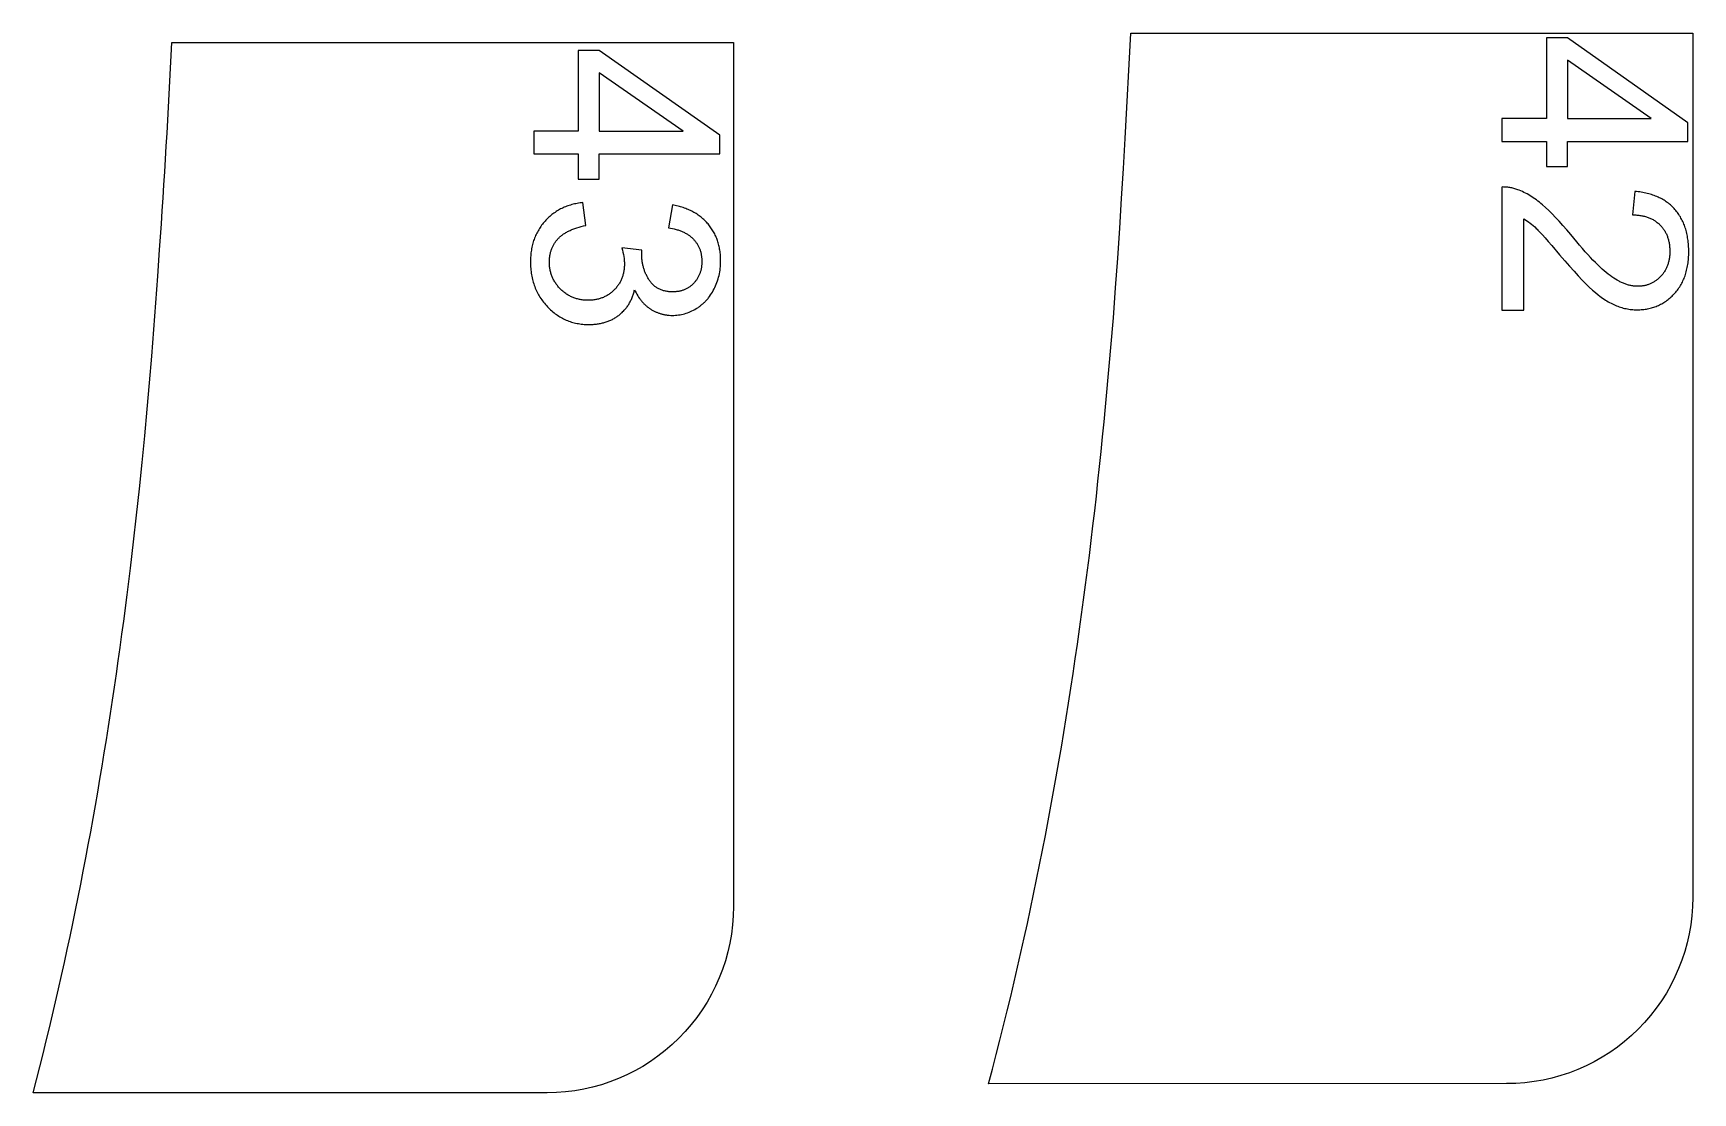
# Model space of a CAD drawing. Extents: x -16189 to 5251, y 3521 to 4024.
# Drawn here: x -8030 to -7584.4, y 3521.1 to 3805.6 of the extents above; entities that cross this region are included whole.
import ezdxf

# ---------------------------------------------------------------- set-up
doc = ezdxf.new("R2010")
doc.units = 0
doc.layers.add('LAYER_03', color=7, linetype='CONTINUOUS')

msp = doc.modelspace()

# ---------------------------------------------------------------- linework, layer by layer
at = {"layer": 'LAYER_03'}
for points in [[(-7634.42, 3523.57), (-7773.5, 3523.56), (-7772.47, 3527.46), (-7771.45, 3531.37), (-7770.45, 3535.27), (-7769.46, 3539.18), (-7768.5, 3543.09), (-7767.55, 3547.01), (-7766.62, 3550.92), (-7765.71, 3554.84), (-7764.81, 3558.76), (-7763.93, 3562.68), (-7763.07, 3566.61), (-7762.22, 3570.54), (-7761.39, 3574.47), (-7760.58, 3578.4), (-7759.78, 3582.33), (-7759, 3586.27), (-7758.23, 3590.21), (-7757.48, 3594.15), (-7756.75, 3598.09), (-7756.03, 3602.03), (-7755.32, 3605.98), (-7754.63, 3609.93), (-7753.95, 3613.88), (-7753.29, 3617.83), (-7752.65, 3621.78), (-7752.01, 3625.74), (-7751.39, 3629.7), (-7750.79, 3633.66), (-7750.2, 3637.62), (-7749.62, 3641.58), (-7749.06, 3645.55), (-7748.5, 3649.52), (-7747.97, 3653.48), (-7747.44, 3657.45), (-7746.93, 3661.43), (-7746.43, 3665.4), (-7745.94, 3669.38), (-7745.46, 3673.35), (-7745, 3677.33), (-7744.55, 3681.31), (-7744.11, 3685.3), (-7743.68, 3689.28), (-7743.26, 3693.26), (-7742.86, 3697.25), (-7742.46, 3701.24), (-7742.08, 3705.23), (-7741.71, 3709.22), (-7741.34, 3713.21), (-7740.99, 3717.21), (-7740.65, 3721.2), (-7739.99, 3729.2), (-7739.38, 3737.2), (-7738.8, 3745.2), (-7738.26, 3753.21), (-7737.76, 3761.23), (-7737.28, 3769.24), (-7736.85, 3777.27), (-7735.29, 3805.56), (-7584.45, 3805.58), (-7584.43, 3573.58, -0.414214)], [(-7891.98, 3521.11), (-8029.97, 3521.11), (-8029.07, 3524.6), (-8028.18, 3528.09), (-8027.31, 3531.58), (-8026.45, 3535.08), (-8025.61, 3538.57), (-8024.78, 3542.07), (-8023.96, 3545.57), (-8023.16, 3549.07), (-8022.37, 3552.57), (-8021.59, 3556.08), (-8020.83, 3559.59), (-8020.08, 3563.09), (-8019.34, 3566.6), (-8018.62, 3570.11), (-8017.91, 3573.63), (-8017.21, 3577.14), (-8016.52, 3580.66), (-8015.85, 3584.17), (-8015.18, 3587.69), (-8014.53, 3591.21), (-8013.89, 3594.74), (-8013.27, 3598.26), (-8012.65, 3601.79), (-8012.05, 3605.31), (-8011.46, 3608.84), (-8010.88, 3612.37), (-8010.31, 3615.9), (-8009.75, 3619.44), (-8009.2, 3622.97), (-8008.66, 3626.51), (-8008.14, 3630.04), (-8007.62, 3633.58), (-8007.12, 3637.12), (-8006.62, 3640.66), (-8006.14, 3644.21), (-8005.66, 3647.75), (-8004.75, 3654.84), (-8003.87, 3661.94), (-8003.03, 3669.04), (-8002.22, 3676.15), (-8001.45, 3683.26), (-8000.72, 3690.37), (-8000.03, 3697.49), (-7999.36, 3704.62), (-7998.73, 3711.75), (-7998.13, 3718.88), (-7997.56, 3726.02), (-7997.02, 3733.16), (-7996.51, 3740.31), (-7996.03, 3747.45, 0.004551), (-7992.71, 3803.11), (-7841.98, 3803.11), (-7841.98, 3571.11, -0.414214)]]:
    msp.add_lwpolyline(points, format="xyb", close=True, dxfattribs=at)
for points in [[(-7895.58, 3779.28), (-7895.58, 3773.15), (-7883.62, 3773.15), (-7883.62, 3766.4), (-7878, 3766.4), (-7878, 3773.15), (-7845.62, 3773.15), (-7845.62, 3778.16), (-7878, 3800.96), (-7883.62, 3800.96), (-7883.62, 3779.28)], [(-7635.69, 3782.65), (-7635.69, 3776.52), (-7623.72, 3776.52), (-7623.72, 3769.77), (-7618.1, 3769.77), (-7618.1, 3776.52), (-7585.72, 3776.52), (-7585.72, 3781.53), (-7618.1, 3804.33), (-7623.72, 3804.33), (-7623.72, 3782.65)], [(-7618.1, 3782.65), (-7595.57, 3782.65), (-7618.1, 3798.3)], [(-7878, 3779.28), (-7855.47, 3779.28), (-7878, 3794.93)], [(-7635.69, 3764.28), (-7635.69, 3731.25), (-7629.79, 3731.25), (-7629.79, 3755.76), (-7629.37, 3755.5), (-7628.96, 3755.21), (-7628.54, 3754.92), (-7628.12, 3754.6), (-7627.71, 3754.27), (-7627.29, 3753.92), (-7626.88, 3753.55), (-7626.47, 3753.17), (-7626.25, 3752.96), (-7626.01, 3752.72), (-7625.45, 3752.14), (-7624.81, 3751.44), (-7624.07, 3750.61), (-7623.24, 3749.67), (-7622.31, 3748.59), (-7620.18, 3746.08), (-7618.82, 3744.49), (-7617.53, 3743.01), (-7616.32, 3741.65), (-7615.19, 3740.41), (-7614.12, 3739.29), (-7613.14, 3738.28), (-7612.22, 3737.39), (-7611.38, 3736.62), (-7610.59, 3735.94), (-7609.8, 3735.3), (-7609.41, 3735), (-7609.03, 3734.72), (-7608.64, 3734.44), (-7608.26, 3734.18), (-7607.88, 3733.93), (-7607.5, 3733.7), (-7607.12, 3733.47), (-7606.75, 3733.26), (-7606.38, 3733.07), (-7606.01, 3732.88), (-7605.65, 3732.71), (-7605.28, 3732.55), (-7604.92, 3732.4), (-7604.56, 3732.26), (-7604.19, 3732.13), (-7603.83, 3732.01), (-7603.46, 3731.9), (-7603.1, 3731.8), (-7602.73, 3731.71), (-7602.36, 3731.63), (-7601.99, 3731.56), (-7601.62, 3731.49), (-7601.25, 3731.44), (-7600.88, 3731.4), (-7600.51, 3731.37), (-7600.14, 3731.34), (-7599.76, 3731.33), (-7599.39, 3731.32), (-7599.02, 3731.33), (-7598.66, 3731.34), (-7598.3, 3731.36), (-7597.94, 3731.39), (-7597.59, 3731.42), (-7597.24, 3731.47), (-7596.9, 3731.52), (-7596.56, 3731.58), (-7596.22, 3731.65), (-7595.89, 3731.73), (-7595.56, 3731.82), (-7595.23, 3731.91), (-7594.91, 3732.01), (-7594.59, 3732.12), (-7594.28, 3732.24), (-7593.97, 3732.37), (-7593.66, 3732.51), (-7593.36, 3732.65), (-7593.06, 3732.8), (-7592.76, 3732.96), (-7592.47, 3733.13), (-7592.18, 3733.3), (-7591.9, 3733.49), (-7591.62, 3733.68), (-7591.34, 3733.88), (-7591.07, 3734.09), (-7590.8, 3734.31), (-7590.53, 3734.53), (-7590.27, 3734.77), (-7590.01, 3735.01), (-7589.75, 3735.26), (-7589.5, 3735.51), (-7589.26, 3735.78), (-7589.02, 3736.05), (-7588.79, 3736.33), (-7588.57, 3736.61), (-7588.35, 3736.9), (-7588.15, 3737.19), (-7587.95, 3737.49), (-7587.76, 3737.8), (-7587.58, 3738.11), (-7587.4, 3738.43), (-7587.23, 3738.75), (-7587.07, 3739.08), (-7586.92, 3739.42), (-7586.78, 3739.76), (-7586.64, 3740.1), (-7586.51, 3740.46), (-7586.39, 3740.82), (-7586.28, 3741.18), (-7586.17, 3741.55), (-7586.08, 3741.93), (-7585.99, 3742.31), (-7585.91, 3742.7), (-7585.83, 3743.09), (-7585.77, 3743.49), (-7585.71, 3743.9), (-7585.66, 3744.31), (-7585.61, 3744.72), (-7585.58, 3745.15), (-7585.55, 3745.58), (-7585.53, 3746.01), (-7585.52, 3746.45), (-7585.52, 3746.9), (-7585.53, 3747.78), (-7585.55, 3748.21), (-7585.57, 3748.63), (-7585.61, 3749.05), (-7585.65, 3749.47), (-7585.69, 3749.88), (-7585.75, 3750.28), (-7585.81, 3750.68), (-7585.88, 3751.07), (-7585.95, 3751.45), (-7586.04, 3751.83), (-7586.13, 3752.21), (-7586.22, 3752.58), (-7586.33, 3752.94), (-7586.44, 3753.3), (-7586.56, 3753.65), (-7586.69, 3754), (-7586.82, 3754.34), (-7586.96, 3754.67), (-7587.11, 3755), (-7587.26, 3755.32), (-7587.43, 3755.64), (-7587.6, 3755.95), (-7587.77, 3756.26), (-7587.96, 3756.56), (-7588.15, 3756.86), (-7588.35, 3757.15), (-7588.55, 3757.43), (-7588.77, 3757.71), (-7588.99, 3757.98), (-7589.21, 3758.25), (-7589.45, 3758.51), (-7589.69, 3758.76), (-7589.94, 3759.01), (-7590.19, 3759.25), (-7590.45, 3759.48), (-7590.72, 3759.71), (-7590.99, 3759.93), (-7591.27, 3760.14), (-7591.56, 3760.34), (-7591.85, 3760.54), (-7592.15, 3760.73), (-7592.46, 3760.91), (-7592.77, 3761.09), (-7593.09, 3761.26), (-7593.42, 3761.42), (-7593.75, 3761.58), (-7594.09, 3761.73), (-7594.44, 3761.87), (-7594.79, 3762), (-7595.15, 3762.13), (-7595.51, 3762.25), (-7595.89, 3762.37), (-7596.26, 3762.47), (-7596.65, 3762.57), (-7597.04, 3762.67), (-7597.44, 3762.75), (-7597.84, 3762.83), (-7598.26, 3762.9), (-7598.67, 3762.97), (-7599.1, 3763.03), (-7599.53, 3763.08), (-7599.97, 3763.12), (-7600.61, 3756.82), (-7600.32, 3756.81), (-7600.03, 3756.8), (-7599.75, 3756.79), (-7599.47, 3756.77), (-7599.19, 3756.74), (-7598.92, 3756.71), (-7598.65, 3756.68), (-7598.39, 3756.64), (-7598.13, 3756.59), (-7597.87, 3756.54), (-7597.62, 3756.48), (-7597.37, 3756.42), (-7597.13, 3756.36), (-7596.89, 3756.28), (-7596.65, 3756.21), (-7596.42, 3756.13), (-7596.19, 3756.04), (-7595.97, 3755.95), (-7595.75, 3755.85), (-7595.53, 3755.75), (-7595.32, 3755.64), (-7595.11, 3755.53), (-7594.91, 3755.41), (-7594.71, 3755.29), (-7594.51, 3755.16), (-7594.32, 3755.03), (-7594.13, 3754.89), (-7593.95, 3754.75), (-7593.77, 3754.6), (-7593.59, 3754.45), (-7593.42, 3754.29), (-7593.25, 3754.12), (-7593.09, 3753.96), (-7592.93, 3753.78), (-7592.78, 3753.61), (-7592.63, 3753.43), (-7592.49, 3753.25), (-7592.35, 3753.06), (-7592.22, 3752.88), (-7592.09, 3752.68), (-7591.97, 3752.49), (-7591.85, 3752.29), (-7591.74, 3752.09), (-7591.63, 3751.88), (-7591.53, 3751.67), (-7591.44, 3751.46), (-7591.34, 3751.24), (-7591.26, 3751.02), (-7591.18, 3750.8), (-7591.1, 3750.57), (-7591.03, 3750.34), (-7590.97, 3750.11), (-7590.91, 3749.87), (-7590.85, 3749.63), (-7590.8, 3749.39), (-7590.76, 3749.14), (-7590.72, 3748.89), (-7590.69, 3748.63), (-7590.66, 3748.38), (-7590.64, 3748.11), (-7590.62, 3747.85), (-7590.6, 3747.58), (-7590.6, 3747.31), (-7590.59, 3747.03), (-7590.6, 3746.77), (-7590.6, 3746.52), (-7590.62, 3746.26), (-7590.63, 3746.01), (-7590.66, 3745.76), (-7590.68, 3745.52), (-7590.71, 3745.28), (-7590.75, 3745.04), (-7590.79, 3744.8), (-7590.84, 3744.57), (-7590.89, 3744.34), (-7590.95, 3744.11), (-7591.01, 3743.89), (-7591.07, 3743.67), (-7591.14, 3743.45), (-7591.22, 3743.24), (-7591.3, 3743.03), (-7591.39, 3742.82), (-7591.48, 3742.61), (-7591.57, 3742.41), (-7591.67, 3742.21), (-7591.78, 3742.02), (-7591.89, 3741.83), (-7592, 3741.64), (-7592.12, 3741.45), (-7592.25, 3741.27), (-7592.38, 3741.09), (-7592.51, 3740.91), (-7592.65, 3740.74), (-7592.8, 3740.57), (-7592.95, 3740.4), (-7593.1, 3740.23), (-7593.26, 3740.07), (-7593.42, 3739.92), (-7593.58, 3739.77), (-7593.74, 3739.62), (-7593.91, 3739.48), (-7594.08, 3739.35), (-7594.25, 3739.22), (-7594.42, 3739.09), (-7594.6, 3738.97), (-7594.78, 3738.86), (-7594.96, 3738.75), (-7595.14, 3738.65), (-7595.32, 3738.55), (-7595.51, 3738.45), (-7595.7, 3738.36), (-7595.89, 3738.28), (-7596.08, 3738.2), (-7596.28, 3738.13), (-7596.48, 3738.06), (-7596.68, 3737.99), (-7596.88, 3737.94), (-7597.08, 3737.88), (-7597.29, 3737.83), (-7597.5, 3737.79), (-7597.71, 3737.75), (-7597.92, 3737.72), (-7598.14, 3737.69), (-7598.36, 3737.67), (-7598.58, 3737.65), (-7598.8, 3737.64), (-7599.02, 3737.63), (-7599.25, 3737.63), (-7599.47, 3737.63), (-7599.69, 3737.64), (-7599.91, 3737.65), (-7600.13, 3737.67), (-7600.35, 3737.7), (-7600.57, 3737.73), (-7600.79, 3737.76), (-7601.02, 3737.81), (-7601.24, 3737.85), (-7601.47, 3737.91), (-7601.69, 3737.97), (-7601.92, 3738.03), (-7602.15, 3738.1), (-7602.37, 3738.18), (-7602.6, 3738.26), (-7602.83, 3738.34), (-7603.07, 3738.44), (-7603.3, 3738.53), (-7603.53, 3738.64), (-7603.76, 3738.75), (-7604, 3738.86), (-7604.23, 3738.98), (-7604.71, 3739.24), (-7605.18, 3739.52), (-7605.66, 3739.82), (-7606.14, 3740.14), (-7606.63, 3740.49), (-7607.13, 3740.87), (-7607.65, 3741.29), (-7608.19, 3741.75), (-7608.76, 3742.25), (-7609.34, 3742.8), (-7609.95, 3743.38), (-7610.58, 3744.01), (-7611.23, 3744.67), (-7611.9, 3745.38), (-7612.59, 3746.13), (-7613.31, 3746.92), (-7614.05, 3747.76), (-7614.81, 3748.63), (-7615.59, 3749.55), (-7617.21, 3751.5), (-7618.27, 3752.77), (-7619.3, 3753.97), (-7620.29, 3755.09), (-7621.25, 3756.13), (-7622.18, 3757.1), (-7623.08, 3757.98), (-7623.95, 3758.79), (-7624.78, 3759.53), (-7625.19, 3759.87), (-7625.6, 3760.2), (-7626.01, 3760.51), (-7626.42, 3760.82), (-7626.83, 3761.11), (-7627.25, 3761.4), (-7627.66, 3761.67), (-7628.08, 3761.92), (-7628.49, 3762.17), (-7628.91, 3762.41), (-7629.33, 3762.63), (-7629.75, 3762.84), (-7630.16, 3763.04), (-7630.58, 3763.23), (-7631, 3763.4), (-7631.43, 3763.56), (-7631.68, 3763.66), (-7631.94, 3763.75), (-7632.2, 3763.83), (-7632.46, 3763.9), (-7632.72, 3763.97), (-7632.98, 3764.03), (-7633.25, 3764.09), (-7633.51, 3764.14), (-7633.78, 3764.18), (-7634.05, 3764.21), (-7634.32, 3764.24), (-7634.59, 3764.26), (-7634.86, 3764.28), (-7635.14, 3764.28), (-7635.41, 3764.29)], [(-7882.39, 3760.09), (-7882.78, 3760.05), (-7883.16, 3760), (-7883.54, 3759.94), (-7883.92, 3759.88), (-7884.28, 3759.81), (-7884.65, 3759.73), (-7885.01, 3759.65), (-7885.37, 3759.55), (-7885.72, 3759.45), (-7886.06, 3759.34), (-7886.41, 3759.23), (-7886.74, 3759.11), (-7887.08, 3758.98), (-7887.41, 3758.84), (-7887.73, 3758.7), (-7888.05, 3758.55), (-7888.37, 3758.39), (-7888.68, 3758.22), (-7888.98, 3758.05), (-7889.28, 3757.87), (-7889.58, 3757.68), (-7889.87, 3757.48), (-7890.16, 3757.28), (-7890.44, 3757.07), (-7890.72, 3756.86), (-7891, 3756.63), (-7891.27, 3756.4), (-7891.53, 3756.16), (-7891.79, 3755.91), (-7892.05, 3755.66), (-7892.3, 3755.4), (-7892.55, 3755.13), (-7892.79, 3754.86), (-7893.02, 3754.58), (-7893.25, 3754.3), (-7893.47, 3754.01), (-7893.68, 3753.72), (-7893.88, 3753.42), (-7894.08, 3753.12), (-7894.26, 3752.82), (-7894.44, 3752.51), (-7894.62, 3752.2), (-7894.78, 3751.88), (-7894.94, 3751.56), (-7895.09, 3751.23), (-7895.23, 3750.9), (-7895.36, 3750.57), (-7895.49, 3750.23), (-7895.61, 3749.89), (-7895.72, 3749.54), (-7895.82, 3749.19), (-7895.92, 3748.83), (-7896.01, 3748.47), (-7896.09, 3748.1), (-7896.16, 3747.73), (-7896.22, 3747.36), (-7896.28, 3746.98), (-7896.33, 3746.6), (-7896.37, 3746.21), (-7896.41, 3745.82), (-7896.43, 3745.42), (-7896.45, 3745.02), (-7896.46, 3744.62), (-7896.47, 3744.21), (-7896.46, 3743.76), (-7896.45, 3743.31), (-7896.43, 3742.86), (-7896.4, 3742.43), (-7896.36, 3741.99), (-7896.31, 3741.56), (-7896.25, 3741.14), (-7896.18, 3740.72), (-7896.11, 3740.31), (-7896.02, 3739.9), (-7895.93, 3739.49), (-7895.83, 3739.09), (-7895.72, 3738.7), (-7895.6, 3738.31), (-7895.47, 3737.93), (-7895.33, 3737.55), (-7895.18, 3737.17), (-7895.03, 3736.8), (-7894.86, 3736.44), (-7894.69, 3736.08), (-7894.51, 3735.72), (-7894.32, 3735.37), (-7894.12, 3735.03), (-7893.91, 3734.69), (-7893.69, 3734.35), (-7893.46, 3734.02), (-7893.23, 3733.7), (-7892.98, 3733.38), (-7892.73, 3733.06), (-7892.47, 3732.75), (-7892.2, 3732.44), (-7891.92, 3732.14), (-7891.63, 3731.85), (-7891.34, 3731.57), (-7891.05, 3731.29), (-7890.75, 3731.03), (-7890.45, 3730.77), (-7890.14, 3730.52), (-7889.83, 3730.28), (-7889.52, 3730.06), (-7889.2, 3729.84), (-7888.88, 3729.63), (-7888.55, 3729.43), (-7888.23, 3729.24), (-7887.89, 3729.05), (-7887.56, 3728.88), (-7887.21, 3728.72), (-7886.87, 3728.57), (-7886.52, 3728.42), (-7886.17, 3728.29), (-7885.81, 3728.16), (-7885.45, 3728.04), (-7885.09, 3727.94), (-7884.72, 3727.84), (-7884.35, 3727.75), (-7883.97, 3727.67), (-7883.59, 3727.6), (-7883.21, 3727.54), (-7882.82, 3727.49), (-7882.43, 3727.45), (-7882.03, 3727.41), (-7881.63, 3727.39), (-7881.23, 3727.38), (-7880.82, 3727.37), (-7880.23, 3727.38), (-7879.64, 3727.41), (-7879.35, 3727.43), (-7879.07, 3727.46), (-7878.78, 3727.49), (-7878.51, 3727.53), (-7878.23, 3727.57), (-7877.96, 3727.61), (-7877.69, 3727.66), (-7877.42, 3727.72), (-7877.16, 3727.78), (-7876.9, 3727.84), (-7876.64, 3727.91), (-7876.39, 3727.99), (-7876.14, 3728.06), (-7875.89, 3728.15), (-7875.65, 3728.24), (-7875.41, 3728.33), (-7875.17, 3728.43), (-7874.93, 3728.53), (-7874.7, 3728.64), (-7874.48, 3728.75), (-7874.25, 3728.87), (-7874.03, 3728.99), (-7873.81, 3729.12), (-7873.59, 3729.25), (-7873.38, 3729.39), (-7873.17, 3729.53), (-7872.97, 3729.68), (-7872.76, 3729.83), (-7872.56, 3729.98), (-7872.37, 3730.14), (-7872.18, 3730.3), (-7871.99, 3730.47), (-7871.81, 3730.64), (-7871.63, 3730.82), (-7871.46, 3730.99), (-7871.29, 3731.18), (-7871.13, 3731.36), (-7870.97, 3731.55), (-7870.81, 3731.75), (-7870.66, 3731.94), (-7870.51, 3732.15), (-7870.37, 3732.35), (-7870.23, 3732.56), (-7870.09, 3732.77), (-7869.96, 3732.99), (-7869.84, 3733.21), (-7869.71, 3733.44), (-7869.6, 3733.67), (-7869.48, 3733.9), (-7869.37, 3734.13), (-7869.27, 3734.38), (-7869.17, 3734.62), (-7869.07, 3734.87), (-7868.98, 3735.12), (-7868.89, 3735.37), (-7868.81, 3735.63), (-7868.73, 3735.9), (-7868.66, 3736.16), (-7868.59, 3736.44), (-7868.52, 3736.71), (-7868.32, 3736.29), (-7868.11, 3735.89), (-7867.89, 3735.49), (-7867.67, 3735.11), (-7867.43, 3734.74), (-7867.19, 3734.39), (-7866.94, 3734.05), (-7866.81, 3733.88), (-7866.68, 3733.72), (-7866.55, 3733.56), (-7866.41, 3733.41), (-7866.27, 3733.25), (-7866.13, 3733.1), (-7865.99, 3732.96), (-7865.85, 3732.81), (-7865.7, 3732.67), (-7865.56, 3732.54), (-7865.4, 3732.4), (-7865.25, 3732.28), (-7865.1, 3732.15), (-7864.94, 3732.03), (-7864.78, 3731.91), (-7864.62, 3731.79), (-7864.46, 3731.67), (-7864.29, 3731.56), (-7864.13, 3731.46), (-7863.96, 3731.35), (-7863.79, 3731.25), (-7863.62, 3731.16), (-7863.45, 3731.06), (-7863.28, 3730.97), (-7863.1, 3730.89), (-7862.93, 3730.8), (-7862.75, 3730.72), (-7862.58, 3730.65), (-7862.4, 3730.57), (-7862.22, 3730.51), (-7862.04, 3730.44), (-7861.86, 3730.38), (-7861.67, 3730.32), (-7861.49, 3730.26), (-7861.31, 3730.21), (-7861.12, 3730.16), (-7860.93, 3730.11), (-7860.74, 3730.07), (-7860.56, 3730.03), (-7860.36, 3730), (-7860.17, 3729.96), (-7859.98, 3729.93), (-7859.79, 3729.91), (-7859.59, 3729.89), (-7859.4, 3729.87), (-7859.2, 3729.85), (-7858.8, 3729.83), (-7858.4, 3729.83), (-7857.97, 3729.83), (-7857.55, 3729.85), (-7857.13, 3729.89), (-7856.72, 3729.94), (-7856.3, 3730), (-7855.89, 3730.08), (-7855.49, 3730.18), (-7855.08, 3730.28), (-7854.68, 3730.4), (-7854.28, 3730.54), (-7853.89, 3730.69), (-7853.5, 3730.85), (-7853.11, 3731.03), (-7852.72, 3731.22), (-7852.34, 3731.43), (-7851.96, 3731.65), (-7851.77, 3731.77), (-7851.58, 3731.88), (-7851.4, 3732.01), (-7851.22, 3732.13), (-7851.04, 3732.26), (-7850.86, 3732.39), (-7850.69, 3732.52), (-7850.52, 3732.66), (-7850.35, 3732.8), (-7850.18, 3732.95), (-7850.02, 3733.09), (-7849.86, 3733.24), (-7849.7, 3733.4), (-7849.55, 3733.56), (-7849.39, 3733.71), (-7849.24, 3733.88), (-7849.09, 3734.04), (-7848.95, 3734.21), (-7848.8, 3734.39), (-7848.66, 3734.56), (-7848.39, 3734.92), (-7848.12, 3735.3), (-7847.87, 3735.68), (-7847.63, 3736.08), (-7847.39, 3736.49), (-7847.17, 3736.92), (-7846.95, 3737.35), (-7846.76, 3737.79), (-7846.57, 3738.23), (-7846.4, 3738.68), (-7846.24, 3739.13), (-7846.1, 3739.59), (-7845.97, 3740.05), (-7845.85, 3740.52), (-7845.75, 3740.99), (-7845.66, 3741.47), (-7845.58, 3741.95), (-7845.52, 3742.44), (-7845.47, 3742.94), (-7845.44, 3743.44), (-7845.42, 3743.94), (-7845.41, 3744.45), (-7845.42, 3744.82), (-7845.43, 3745.18), (-7845.44, 3745.54), (-7845.46, 3745.9), (-7845.49, 3746.25), (-7845.53, 3746.6), (-7845.57, 3746.95), (-7845.62, 3747.29), (-7845.68, 3747.63), (-7845.74, 3747.96), (-7845.81, 3748.3), (-7845.89, 3748.62), (-7845.97, 3748.95), (-7846.06, 3749.27), (-7846.16, 3749.58), (-7846.26, 3749.89), (-7846.37, 3750.2), (-7846.48, 3750.5), (-7846.61, 3750.81), (-7846.74, 3751.1), (-7846.87, 3751.39), (-7847.01, 3751.68), (-7847.16, 3751.97), (-7847.32, 3752.25), (-7847.48, 3752.53), (-7847.65, 3752.8), (-7847.83, 3753.07), (-7848.01, 3753.34), (-7848.2, 3753.6), (-7848.39, 3753.86), (-7848.59, 3754.11), (-7848.8, 3754.37), (-7849.02, 3754.61), (-7849.24, 3754.85), (-7849.46, 3755.09), (-7849.69, 3755.32), (-7849.93, 3755.54), (-7850.17, 3755.76), (-7850.42, 3755.97), (-7850.67, 3756.18), (-7850.93, 3756.38), (-7851.19, 3756.58), (-7851.46, 3756.77), (-7851.74, 3756.95), (-7852.02, 3757.13), (-7852.3, 3757.31), (-7852.59, 3757.48), (-7852.89, 3757.64), (-7853.19, 3757.8), (-7853.5, 3757.95), (-7853.81, 3758.09), (-7854.13, 3758.23), (-7854.45, 3758.37), (-7854.78, 3758.5), (-7855.11, 3758.62), (-7855.45, 3758.74), (-7855.8, 3758.85), (-7856.15, 3758.96), (-7856.5, 3759.06), (-7856.86, 3759.15), (-7857.23, 3759.24), (-7857.6, 3759.33), (-7858.36, 3759.48), (-7859.45, 3753.34), (-7858.9, 3753.25), (-7858.36, 3753.15), (-7857.85, 3753.03), (-7857.35, 3752.9), (-7857.1, 3752.83), (-7856.86, 3752.75), (-7856.63, 3752.67), (-7856.4, 3752.59), (-7856.17, 3752.51), (-7855.95, 3752.42), (-7855.73, 3752.33), (-7855.52, 3752.24), (-7855.31, 3752.14), (-7855.1, 3752.04), (-7854.9, 3751.93), (-7854.71, 3751.83), (-7854.52, 3751.71), (-7854.33, 3751.6), (-7854.15, 3751.48), (-7853.97, 3751.36), (-7853.8, 3751.24), (-7853.63, 3751.11), (-7853.46, 3750.98), (-7853.3, 3750.85), (-7853.15, 3750.71), (-7853, 3750.57), (-7852.85, 3750.42), (-7852.71, 3750.28), (-7852.57, 3750.13), (-7852.43, 3749.97), (-7852.3, 3749.82), (-7852.18, 3749.66), (-7852.06, 3749.5), (-7851.94, 3749.34), (-7851.83, 3749.18), (-7851.72, 3749.01), (-7851.62, 3748.84), (-7851.52, 3748.67), (-7851.43, 3748.49), (-7851.33, 3748.32), (-7851.25, 3748.14), (-7851.17, 3747.96), (-7851.09, 3747.78), (-7851.02, 3747.59), (-7850.95, 3747.4), (-7850.89, 3747.21), (-7850.83, 3747.02), (-7850.77, 3746.83), (-7850.72, 3746.63), (-7850.68, 3746.43), (-7850.63, 3746.23), (-7850.6, 3746.03), (-7850.56, 3745.82), (-7850.54, 3745.61), (-7850.51, 3745.4), (-7850.49, 3745.19), (-7850.48, 3744.97), (-7850.47, 3744.75), (-7850.46, 3744.53), (-7850.46, 3744.31), (-7850.46, 3744.09), (-7850.46, 3743.87), (-7850.48, 3743.65), (-7850.49, 3743.43), (-7850.51, 3743.22), (-7850.53, 3743), (-7850.56, 3742.79), (-7850.59, 3742.59), (-7850.63, 3742.38), (-7850.67, 3742.18), (-7850.72, 3741.98), (-7850.77, 3741.79), (-7850.82, 3741.6), (-7850.88, 3741.4), (-7850.94, 3741.22), (-7851.01, 3741.03), (-7851.08, 3740.85), (-7851.16, 3740.67), (-7851.24, 3740.49), (-7851.32, 3740.31), (-7851.41, 3740.14), (-7851.5, 3739.97), (-7851.6, 3739.8), (-7851.7, 3739.64), (-7851.81, 3739.48), (-7851.92, 3739.32), (-7852.03, 3739.16), (-7852.15, 3739.01), (-7852.28, 3738.86), (-7852.4, 3738.71), (-7852.54, 3738.56), (-7852.67, 3738.42), (-7852.81, 3738.27), (-7852.95, 3738.14), (-7853.1, 3738.01), (-7853.24, 3737.88), (-7853.39, 3737.76), (-7853.54, 3737.64), (-7853.7, 3737.53), (-7853.85, 3737.42), (-7854.01, 3737.31), (-7854.17, 3737.21), (-7854.33, 3737.12), (-7854.5, 3737.02), (-7854.66, 3736.94), (-7854.83, 3736.85), (-7855, 3736.78), (-7855.18, 3736.7), (-7855.35, 3736.63), (-7855.53, 3736.57), (-7855.71, 3736.51), (-7855.89, 3736.45), (-7856.08, 3736.4), (-7856.27, 3736.35), (-7856.45, 3736.31), (-7856.65, 3736.27), (-7856.84, 3736.24), (-7857.04, 3736.21), (-7857.24, 3736.19), (-7857.44, 3736.17), (-7857.64, 3736.15), (-7857.84, 3736.14), (-7858.05, 3736.13), (-7858.26, 3736.13), (-7858.53, 3736.13), (-7858.79, 3736.14), (-7859.04, 3736.16), (-7859.29, 3736.18), (-7859.54, 3736.21), (-7859.78, 3736.24), (-7860.02, 3736.28), (-7860.25, 3736.33), (-7860.48, 3736.38), (-7860.71, 3736.44), (-7860.93, 3736.5), (-7861.15, 3736.57), (-7861.36, 3736.65), (-7861.57, 3736.73), (-7861.77, 3736.82), (-7861.97, 3736.92), (-7862.16, 3737.02), (-7862.35, 3737.12), (-7862.54, 3737.24), (-7862.72, 3737.36), (-7862.9, 3737.48), (-7863.07, 3737.61), (-7863.24, 3737.75), (-7863.41, 3737.9), (-7863.57, 3738.05), (-7863.72, 3738.2), (-7863.87, 3738.36), (-7864.02, 3738.53), (-7864.16, 3738.71), (-7864.3, 3738.89), (-7864.44, 3739.07), (-7864.57, 3739.27), (-7864.69, 3739.46), (-7864.81, 3739.66), (-7864.93, 3739.86), (-7865.05, 3740.06), (-7865.16, 3740.27), (-7865.26, 3740.47), (-7865.36, 3740.68), (-7865.46, 3740.88), (-7865.56, 3741.09), (-7865.65, 3741.3), (-7865.73, 3741.52), (-7865.81, 3741.73), (-7865.89, 3741.94), (-7865.96, 3742.16), (-7866.03, 3742.38), (-7866.1, 3742.6), (-7866.16, 3742.82), (-7866.22, 3743.04), (-7866.27, 3743.27), (-7866.32, 3743.49), (-7866.37, 3743.72), (-7866.41, 3743.95), (-7866.45, 3744.18), (-7866.48, 3744.41), (-7866.51, 3744.65), (-7866.54, 3744.88), (-7866.58, 3745.35), (-7866.6, 3745.84), (-7866.61, 3746.32), (-7866.61, 3746.42), (-7866.61, 3746.52), (-7866.59, 3746.76), (-7866.57, 3747.02), (-7866.54, 3747.31), (-7871.93, 3747.99), (-7871.77, 3747.36), (-7871.63, 3746.75), (-7871.51, 3746.17), (-7871.42, 3745.62), (-7871.34, 3745.09), (-7871.31, 3744.83), (-7871.29, 3744.59), (-7871.27, 3744.35), (-7871.26, 3744.11), (-7871.25, 3743.88), (-7871.25, 3743.66), (-7871.25, 3743.4), (-7871.26, 3743.14), (-7871.27, 3742.88), (-7871.29, 3742.62), (-7871.31, 3742.37), (-7871.34, 3742.12), (-7871.38, 3741.87), (-7871.42, 3741.63), (-7871.46, 3741.39), (-7871.51, 3741.15), (-7871.57, 3740.91), (-7871.63, 3740.68), (-7871.7, 3740.45), (-7871.77, 3740.22), (-7871.85, 3740), (-7871.93, 3739.78), (-7872.02, 3739.56), (-7872.12, 3739.35), (-7872.21, 3739.13), (-7872.32, 3738.92), (-7872.43, 3738.72), (-7872.54, 3738.51), (-7872.66, 3738.31), (-7872.79, 3738.12), (-7872.92, 3737.92), (-7873.06, 3737.73), (-7873.2, 3737.54), (-7873.35, 3737.36), (-7873.5, 3737.17), (-7873.66, 3736.99), (-7873.82, 3736.82), (-7873.99, 3736.64), (-7874.16, 3736.47), (-7874.34, 3736.31), (-7874.52, 3736.15), (-7874.7, 3736), (-7874.88, 3735.85), (-7875.07, 3735.7), (-7875.26, 3735.57), (-7875.46, 3735.44), (-7875.65, 3735.31), (-7875.85, 3735.19), (-7876.05, 3735.07), (-7876.26, 3734.96), (-7876.46, 3734.86), (-7876.68, 3734.76), (-7876.89, 3734.66), (-7877.11, 3734.57), (-7877.32, 3734.49), (-7877.55, 3734.41), (-7877.77, 3734.34), (-7878, 3734.27), (-7878.23, 3734.21), (-7878.46, 3734.15), (-7878.7, 3734.1), (-7878.94, 3734.05), (-7879.18, 3734.01), (-7879.43, 3733.98), (-7879.68, 3733.95), (-7879.93, 3733.93), (-7880.18, 3733.91), (-7880.44, 3733.89), (-7880.7, 3733.88), (-7880.96, 3733.88), (-7881.24, 3733.89), (-7881.51, 3733.89), (-7881.78, 3733.91), (-7882.05, 3733.93), (-7882.31, 3733.95), (-7882.57, 3733.99), (-7882.83, 3734.02), (-7883.09, 3734.07), (-7883.34, 3734.12), (-7883.59, 3734.17), (-7883.84, 3734.23), (-7884.08, 3734.3), (-7884.32, 3734.37), (-7884.56, 3734.45), (-7884.8, 3734.54), (-7885.03, 3734.63), (-7885.26, 3734.72), (-7885.49, 3734.83), (-7885.72, 3734.93), (-7885.94, 3735.05), (-7886.16, 3735.17), (-7886.38, 3735.29), (-7886.59, 3735.42), (-7886.8, 3735.56), (-7887.01, 3735.7), (-7887.22, 3735.85), (-7887.42, 3736.01), (-7887.62, 3736.17), (-7887.82, 3736.33), (-7888.01, 3736.5), (-7888.2, 3736.68), (-7888.39, 3736.86), (-7888.58, 3737.05), (-7888.75, 3737.24), (-7888.93, 3737.44), (-7889.09, 3737.63), (-7889.25, 3737.83), (-7889.41, 3738.03), (-7889.56, 3738.23), (-7889.7, 3738.44), (-7889.84, 3738.65), (-7889.97, 3738.86), (-7890.1, 3739.07), (-7890.22, 3739.29), (-7890.33, 3739.51), (-7890.44, 3739.73), (-7890.54, 3739.96), (-7890.64, 3740.18), (-7890.73, 3740.41), (-7890.82, 3740.65), (-7890.9, 3740.88), (-7890.97, 3741.12), (-7891.04, 3741.36), (-7891.1, 3741.6), (-7891.15, 3741.85), (-7891.2, 3742.1), (-7891.25, 3742.35), (-7891.28, 3742.6), (-7891.32, 3742.86), (-7891.34, 3743.11), (-7891.36, 3743.38), (-7891.38, 3743.64), (-7891.39, 3743.91), (-7891.39, 3744.18), (-7891.39, 3744.4), (-7891.38, 3744.63), (-7891.37, 3744.85), (-7891.35, 3745.07), (-7891.33, 3745.29), (-7891.31, 3745.5), (-7891.28, 3745.72), (-7891.25, 3745.93), (-7891.21, 3746.14), (-7891.17, 3746.35), (-7891.12, 3746.55), (-7891.07, 3746.75), (-7891.01, 3746.96), (-7890.95, 3747.15), (-7890.88, 3747.35), (-7890.81, 3747.55), (-7890.74, 3747.74), (-7890.66, 3747.93), (-7890.58, 3748.12), (-7890.49, 3748.3), (-7890.4, 3748.48), (-7890.3, 3748.67), (-7890.2, 3748.85), (-7890.1, 3749.02), (-7889.99, 3749.2), (-7889.87, 3749.37), (-7889.75, 3749.54), (-7889.63, 3749.71), (-7889.5, 3749.88), (-7889.37, 3750.04), (-7889.23, 3750.2), (-7889.09, 3750.36), (-7888.94, 3750.52), (-7888.79, 3750.67), (-7888.63, 3750.82), (-7888.47, 3750.97), (-7888.3, 3751.12), (-7888.12, 3751.26), (-7887.94, 3751.4), (-7887.76, 3751.54), (-7887.56, 3751.67), (-7887.37, 3751.8), (-7887.16, 3751.93), (-7886.95, 3752.06), (-7886.74, 3752.18), (-7886.52, 3752.3), (-7886.29, 3752.42), (-7886.06, 3752.53), (-7885.82, 3752.64), (-7885.58, 3752.75), (-7885.33, 3752.85), (-7885.08, 3752.96), (-7884.55, 3753.15), (-7884, 3753.34), (-7883.43, 3753.51), (-7882.83, 3753.67), (-7882.21, 3753.82), (-7881.57, 3753.96)]]:
    msp.add_lwpolyline(points, close=True, dxfattribs=at)

doc.saveas('drawing.dxf')
